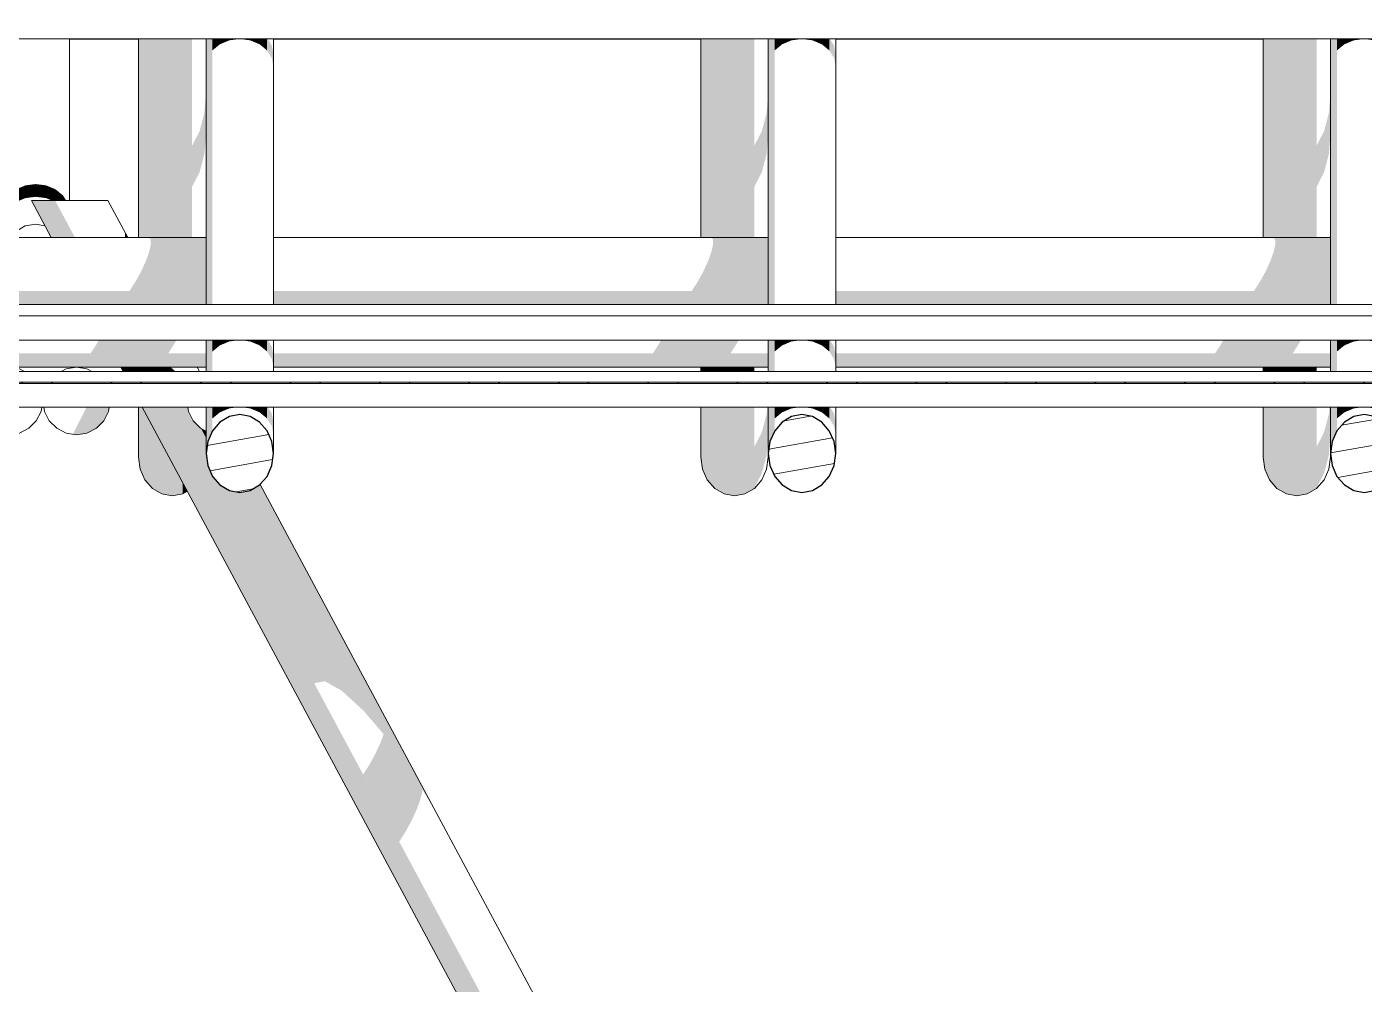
# Model space of a CAD drawing. Header units: millimetres. Extents: x -71878 to 121433, y -67383 to 83273.
# Drawn here: x 37411 to 39790, y -36480 to -34778 of the extents above; entities that cross this region are included whole.
import ezdxf

# ---------------------------------------------------------------- set-up
doc = ezdxf.new("R2010")
doc.units = ezdxf.units.MM
doc.header["$MEASUREMENT"] = 0
for name, color, linetype in [('COLUMNAS', 7, 'Continuous'), ('ENTIRADO', 7, 'Continuous'), ('Vigas', 7, 'Continuous')]:
    doc.layers.add(name, color=color, linetype=linetype)
for name, color, linetype, lineweight in [('COLUMNAS_Pluma_Nº__1', 7, 'Continuous', 0), ('ENTIRADO_Pluma_Nº__21', 7, 'Continuous', 5), ('Vigas_Pluma_Nº__21', 7, 'Continuous', 5), ('Vigas_Pluma_Nº__81', 7, 'Continuous', 30)]:
    doc.layers.add(name, color=color, linetype=linetype, lineweight=lineweight)
for name, color, linetype, lineweight, true_color in [('COLUMNAS_Pluma_Nº__3', 7, 'Continuous', 0, 0x646464), ('ENTIRADO_Pluma_Nº__3', 7, 'Continuous', 0, 0x646464), ('Vigas_Pluma_Nº__3', 7, 'Continuous', 0, 0x646464)]:
    doc.layers.add(name, color=color, linetype=linetype, lineweight=lineweight, true_color=true_color)
pattern_1 = [(10, (0, 0), (-7.81417, 44.31635), [])]

# ---------------------------------------------------------------- blocks, each defined once
blk = doc.blocks.new('Elem Sección_3_2')
at = {"layer": 'COLUMNAS_Pluma_Nº__3', "linetype": 'Continuous', "lineweight": 0, "true_color": 0x191919}
for points in [[(-35423.8, 5750), (-35425.5, 5750), (-35390.1, 5684), (-35388.4, 5684)], [(-35415.5, 5750), (-35423.8, 5750), (-35388.4, 5684), (-35380.1, 5684)], [(-35401.6, 5750), (-35415.5, 5750), (-35380.1, 5684), (-35366.2, 5684)], [(-35401.6, 5750), (-35366.2, 5684), (-35348, 5684), (-35383.4, 5750)], [(-35259.2, 5693.1), (-35259.1, 5684), (-35254.3, 5684)], [(-35266.3, 5453.4), (-35262.4, 5446.1), (-35260.6, 5446.1), (-35264.5, 5453.4)], [(-35256.3, 5453.4), (-35264.5, 5453.4), (-35260.6, 5446.1), (-35252.4, 5446.1)], [(-35242.4, 5453.4), (-35256.3, 5453.4), (-35252.4, 5446.1), (-35238.5, 5446.1)], [(-35224.2, 5453.4), (-35242.4, 5453.4), (-35238.5, 5446.1), (-35220.2, 5446.1)], [(-35203.4, 5453.4), (-35224.2, 5453.4), (-35220.2, 5446.1), (-35199.5, 5446.1)], [(-35182.2, 5453.4), (-35203.4, 5453.4), (-35199.5, 5446.1), (-35178.3, 5446.1)], [(-35177.5, 5453.4), (-35182.2, 5453.4), (-35178.3, 5446.1), (-35169.5, 5446.1)], [(-35131.2, 5453.4), (-35126.7, 5446.1), (-35126.5, 5446.1), (-35130.5, 5453.4)], [(-35228.4, 5382.8), (-33691.4, 2520), (-33689.6, 2520), (-35226.6, 5382.8)], [(-35218.4, 5382.8), (-35226.6, 5382.8), (-33689.6, 2520), (-33681.4, 2520)], [(-35218.4, 5382.8), (-33681.4, 2520), (-33667.4, 2520), (-35204.5, 5382.8)], [(-35204.5, 5382.8), (-33667.4, 2520), (-33649.2, 2520), (-35186.3, 5382.8)], [(-35186.3, 5382.8), (-34922.6, 4891.7), (-34903.8, 4895.3), (-35092.6, 5247), (-35103.5, 5259.5), (-35112, 5278.8), (-35112.8, 5284.6), (-35165.5, 5382.8)], [(-35147.6, 5382.8), (-35165.5, 5382.8), (-35112.8, 5284.6), (-35115, 5300.1), (-35115, 5328.1), (-35123.7, 5344.5), (-35124.5, 5344.9), (-35137.8, 5358.1), (-35146.3, 5374.9)], [(-35123.7, 5344.5), (-35115, 5328.1), (-35115, 5340)], [(-35092.6, 5247), (-34903.8, 4895.3), (-34873.5, 4878.4), (-35063.7, 5232.6), (-35073.5, 5234.4), (-35090.2, 5244.2)], [(-35044.2, 5233), (-34834.7, 4842.7), (-34799.1, 4801), (-34804.5, 4786.4), (-34740.3, 4667), (-34733.8, 4684.9), (-35030.7, 5237.8), (-35036.4, 5234.4)], [(-35022.2, 5242.7), (-35030.7, 5237.8), (-34733.8, 4684.9), (-34730.4, 4699.1)], [(-35019.7, 5244.2), (-35022.2, 5242.7), (-34730.4, 4699.1), (-34730.4, 4703), (-34706.9, 4664.5), (-35018.7, 5245.3)], [(-35055, 5231), (-35063.7, 5232.6), (-34873.5, 4878.4), (-34834.7, 4842.7), (-35044.2, 5233)], [(-34804.5, 4786.4), (-34813.5, 4766.7), (-34749.4, 4647.3), (-34740.3, 4667)], [(-34813.5, 4766.7), (-34824.2, 4747), (-34760.1, 4627.6), (-34749.4, 4647.3)], [(-34824.2, 4747), (-34835.4, 4729.4), (-34771.3, 4610), (-34760.1, 4627.6)]]:
    blk.add_hatch(color=250, dxfattribs=at).paths.add_polyline_path(points)
at = {"layer": 'COLUMNAS_Pluma_Nº__1', "linetype": 'Continuous'}
for p, q in [((-35423.8, 5750), (-35425.5, 5750)), ((-35425.5, 5750), (-35390.1, 5684)), ((-35415.5, 5750), (-35423.8, 5750)), ((-35401.6, 5750), (-35415.5, 5750)), ((-35383.4, 5750), (-35401.6, 5750)), ((-35362.7, 5750), (-35383.4, 5750)), ((-35341.4, 5750), (-35362.7, 5750)), ((-35321.8, 5750), (-35341.4, 5750)), ((-35305.7, 5750), (-35321.8, 5750)), ((-35294.6, 5750), (-35305.7, 5750)), ((-35289.7, 5750), (-35294.6, 5750)), ((-35289.7, 5750), (-35254.3, 5684)), ((-35266.3, 5453.4), (-35262.4, 5446.1)), ((-35130.5, 5453.4), (-35126.5, 5446.1)), ((-35228.4, 5382.8), (-33691.4, 2520)), ((-35018.7, 5245.3), (-33636.4, 2670.6))]:
    blk.add_line(p, q, dxfattribs=at)
blk = doc.blocks.new('Elem Sección_28_2')
at = {"layer": 'Vigas_Pluma_Nº__21', "linetype": 'Continuous'}
for p, q in [((-35492.5, 5446.1), (-35483.9, 5450.5)), ((-35483.9, 5450.5), (-35465.3, 5453.4)), ((-35465.3, 5453.4), (-35446.8, 5450.5)), ((-35446.8, 5450.5), (-35438.1, 5446.1)), ((-35522.4, 5374.9), (-35523.6, 5382.8)), ((-35407, 5382.8), (-35408.2, 5374.9)), ((-35513.9, 5358.1), (-35522.4, 5374.9)), ((-35500.6, 5344.9), (-35513.9, 5358.1)), ((-35416.8, 5358.1), (-35430, 5344.9)), ((-35408.2, 5374.9), (-35416.8, 5358.1)), ((-35483.9, 5336.3), (-35500.6, 5344.9)), ((-35465.3, 5333.4), (-35483.9, 5336.3)), ((-35446.8, 5336.3), (-35465.3, 5333.4)), ((-35430, 5344.9), (-35446.8, 5336.3))]:
    blk.add_line(p, q, dxfattribs=at)
blk = doc.blocks.new('Elem Sección_33_2')
at = {"layer": 'Vigas_Pluma_Nº__3', "linetype": 'Continuous', "lineweight": 0, "true_color": 0x191919}
for points in [[(-35305.6, 5501.8), (-35309.4, 5494.9), (-35171.5, 5494.9), (-35167.6, 5501.8)], [(-34305.6, 5501.8), (-34309.4, 5494.9), (-34171.5, 5494.9), (-34167.6, 5501.8)], [(-33305.6, 5501.8), (-33309.4, 5494.9), (-33171.5, 5494.9), (-33167.6, 5501.8)], [(-35995, 5478.1), (-35995, 5464.9), (-35115, 5464.9), (-35115, 5478.1)], [(-35320.3, 5478.1), (-35182.3, 5478.1), (-35171.5, 5494.9), (-35309.4, 5494.9)], [(-34995, 5478.1), (-34995, 5464.9), (-34115, 5464.9), (-34115, 5478.1)], [(-34320.3, 5478.1), (-34182.3, 5478.1), (-34171.5, 5494.9), (-34309.4, 5494.9)], [(-33995, 5464.9), (-33115, 5464.9), (-33115, 5478.1), (-33995, 5478.1)], [(-33309.4, 5494.9), (-33320.3, 5478.1), (-33182.3, 5478.1), (-33171.5, 5494.9)], [(-35995, 5456.3), (-35115, 5456.3), (-35115, 5464.9), (-35995, 5464.9)], [(-35995, 5456.3), (-35995, 5453.4), (-35115, 5453.4), (-35115, 5456.3)], [(-34995, 5464.9), (-34995, 5456.3), (-34115, 5456.3), (-34115, 5464.9)], [(-34115, 5456.3), (-34995, 5456.3), (-34995, 5453.4), (-34115, 5453.4)], [(-33115, 5464.9), (-33995, 5464.9), (-33995, 5456.3), (-33115, 5456.3)], [(-33995, 5453.4), (-33115, 5453.4), (-33115, 5456.3), (-33995, 5456.3)]]:
    blk.add_hatch(color=250, dxfattribs=at).paths.add_polyline_path(points)
at = {"layer": 'Vigas_Pluma_Nº__21', "linetype": 'Continuous'}
for p, q in [((-35115, 5453.4), (-35995, 5453.4)), ((-34115, 5453.4), (-34995, 5453.4)), ((-33115, 5453.4), (-33995, 5453.4))]:
    blk.add_line(p, q, dxfattribs=at)
blk = doc.blocks.new('Elem Sección_44_2')
at = {"layer": 'Vigas_Pluma_Nº__3', "linetype": 'Continuous', "lineweight": 0, "true_color": 0x191919}
for points in [[(-35217.4, 5684), (-35213.5, 5681.1), (-35115, 5681.1), (-35115, 5684)], [(-35213, 5672.6), (-35215.9, 5659.3), (-35115, 5659.3), (-35115, 5672.6)], [(-35213.5, 5681.1), (-35213, 5672.6), (-35115, 5672.6), (-35115, 5681.1)], [(-34217.4, 5684), (-34213.5, 5681.1), (-34115, 5681.1), (-34115, 5684)], [(-34213, 5672.6), (-34215.9, 5659.3), (-34115, 5659.3), (-34115, 5672.6)], [(-34213.5, 5681.1), (-34213, 5672.6), (-34115, 5672.6), (-34115, 5681.1)], [(-33217.4, 5684), (-33213.5, 5681.1), (-33115, 5681.1), (-33115, 5684)], [(-33213, 5672.6), (-33215.9, 5659.3), (-33115, 5659.3), (-33115, 5672.6)], [(-33213, 5672.6), (-33115, 5672.6), (-33115, 5681.1), (-33213.5, 5681.1)], [(-35221.8, 5642.6), (-35230.3, 5624), (-35115, 5624), (-35115, 5642.6)], [(-35215.9, 5659.3), (-35221.8, 5642.6), (-35115, 5642.6), (-35115, 5659.3)], [(-34221.8, 5642.6), (-34230.3, 5624), (-34115, 5624), (-34115, 5642.6)], [(-34215.9, 5659.3), (-34221.8, 5642.6), (-34115, 5642.6), (-34115, 5659.3)], [(-33221.8, 5642.6), (-33230.3, 5624), (-33115, 5624), (-33115, 5642.6)], [(-33215.9, 5659.3), (-33221.8, 5642.6), (-33115, 5642.6), (-33115, 5659.3)], [(-35240.5, 5605.5), (-35115, 5605.5), (-35115, 5624), (-35230.3, 5624)], [(-34230.3, 5624), (-34240.5, 5605.5), (-34115, 5605.5), (-34115, 5624)], [(-33230.3, 5624), (-33240.5, 5605.5), (-33115, 5605.5), (-33115, 5624)], [(-35251.4, 5588.8), (-35115, 5588.8), (-35115, 5605.5), (-35240.5, 5605.5)], [(-34240.5, 5605.5), (-34251.4, 5588.8), (-34115, 5588.8), (-34115, 5605.5)], [(-33240.5, 5605.5), (-33251.4, 5588.8), (-33115, 5588.8), (-33115, 5605.5)], [(-35115, 5588.8), (-35995, 5588.8), (-35995, 5575.5), (-35115, 5575.5)], [(-35995, 5567), (-35115, 5567), (-35115, 5575.5), (-35995, 5575.5)], [(-35995, 5565), (-35115, 5565), (-35115, 5567), (-35995, 5567)], [(-34995, 5575.5), (-34115, 5575.5), (-34115, 5588.8), (-34995, 5588.8)], [(-34995, 5575.5), (-34995, 5567), (-34115, 5567), (-34115, 5575.5)], [(-34115, 5567), (-34995, 5567), (-34995, 5565), (-34115, 5565)], [(-33995, 5575.5), (-33115, 5575.5), (-33115, 5588.8), (-33995, 5588.8)], [(-33995, 5567), (-33115, 5567), (-33115, 5575.5), (-33995, 5575.5)], [(-33995, 5565), (-33115, 5565), (-33115, 5567), (-33995, 5567)]]:
    blk.add_hatch(color=250, dxfattribs=at).paths.add_polyline_path(points)
at = {"layer": 'Vigas_Pluma_Nº__21', "linetype": 'Continuous'}
for p, q in [((-35995, 5684), (-35115, 5684)), ((-34995, 5684), (-34115, 5684)), ((-33995, 5684), (-33115, 5684))]:
    blk.add_line(p, q, dxfattribs=at)
blk = doc.blocks.new('Elem Sección_46_2')
at = {"layer": 'Vigas_Pluma_Nº__21', "linetype": 'Continuous'}
for p, q in [((-35115, 5446.8), (-35116.4, 5446.1)), ((-35147.6, 5382.8), (-35146.3, 5374.9)), ((-35146.3, 5374.9), (-35137.8, 5358.1)), ((-35137.8, 5358.1), (-35124.5, 5344.9)), ((-35124.5, 5344.9), (-35115, 5340))]:
    blk.add_line(p, q, dxfattribs=at)
blk = doc.blocks.new('Elem Sección_47_2')
at = {"layer": 'Vigas_Pluma_Nº__3', "linetype": 'Continuous', "lineweight": 0, "true_color": 0x191919}
blk.add_hatch(color=250, dxfattribs=at).paths.add_polyline_path([(-35327.3, 5382.8), (-35351.7, 5334.4), (-35345.3, 5333.4), (-35326.8, 5336.3), (-35310, 5344.9), (-35296.8, 5358.1), (-35288.2, 5374.9), (-35287, 5382.8)])
at = {"layer": 'Vigas_Pluma_Nº__21', "linetype": 'Continuous'}
for p, q in [((-35372.5, 5446.1), (-35363.9, 5450.5)), ((-35363.9, 5450.5), (-35345.3, 5453.4)), ((-35345.3, 5453.4), (-35326.8, 5450.5)), ((-35326.8, 5450.5), (-35318.1, 5446.1)), ((-35402.4, 5374.9), (-35403.6, 5382.8)), ((-35287, 5382.8), (-35288.2, 5374.9)), ((-35393.9, 5358.1), (-35402.4, 5374.9)), ((-35380.6, 5344.9), (-35393.9, 5358.1)), ((-35296.8, 5358.1), (-35310, 5344.9)), ((-35288.2, 5374.9), (-35296.8, 5358.1)), ((-35363.9, 5336.3), (-35380.6, 5344.9)), ((-35345.3, 5333.4), (-35363.9, 5336.3)), ((-35326.8, 5336.3), (-35345.3, 5333.4)), ((-35310, 5344.9), (-35326.8, 5336.3))]:
    blk.add_line(p, q, dxfattribs=at)
blk = doc.blocks.new('Elem Sección_64_2')
at = {"layer": 'COLUMNAS_Pluma_Nº__3', "linetype": 'Continuous', "lineweight": 0, "true_color": 0x191919}
for points in [[(-32392, 5719), (-32406.3, 5684), (-32404.8, 5684), (-32391.2, 5717.2)], [(-32391.2, 5717.2), (-32404.8, 5684), (-32397.1, 5684), (-32386, 5711.2), (-32389.5, 5712.9)], [(-32386, 5711.2), (-32397.1, 5684), (-32384.1, 5684), (-32375.3, 5705.4), (-32381.9, 5706.2)], [(-32375.3, 5705.4), (-32384.1, 5684), (-32369.4, 5684), (-32364.5, 5689.8), (-32359.7, 5701.4), (-32368.8, 5700.4)], [(-32359.7, 5701.4), (-32364.5, 5689.8), (-32354.4, 5694.3), (-32343.9, 5691.9), (-32343.8, 5692.1), (-32348.5, 5696.9), (-32351.4, 5695.6)], [(-32343.8, 5692.1), (-32343.9, 5691.9), (-32343.5, 5686.7)], [(-32500.5, 5453.4), (-32503.5, 5446.1), (-32502, 5446.1), (-32499, 5453.4)], [(-32499, 5453.4), (-32502, 5446.1), (-32494.4, 5446.1), (-32491.4, 5453.4)], [(-32494.4, 5446.1), (-32481.3, 5446.1), (-32478.3, 5453.4), (-32491.4, 5453.4)], [(-32481.3, 5446.1), (-32472.1, 5446.1), (-32463.5, 5450.5), (-32462.2, 5450.7), (-32461.1, 5453.4), (-32478.1, 5453.4), (-32478.5, 5452.9)], [(-32461.1, 5453.4), (-32462.2, 5450.7), (-32445, 5453.4)], [(-32441.4, 5453.4), (-32445, 5453.4), (-32441.6, 5452.9)], [(-32441.4, 5453.4), (-32441.6, 5452.9), (-32426.4, 5450.5), (-32423.1, 5448.7), (-32421.2, 5453.4)], [(-32421.2, 5453.4), (-32423.1, 5448.7), (-32417.8, 5446.1), (-32405.4, 5446.1), (-32402.4, 5453.4)], [(-32405.4, 5446.1), (-32389.9, 5446.1), (-32386.9, 5453.4), (-32402.4, 5453.4)], [(-32389.9, 5446.1), (-32379.2, 5446.1), (-32376.5, 5452.7), (-32376.4, 5453.4), (-32386.9, 5453.4)], [(-32379.2, 5446.1), (-32378.2, 5446.1), (-32376.5, 5452.7)], [(-33637.1, 2671.9), (-33636.4, 2670.6), (-33636.6, 2669.4), (-32527.9, 5382.8), (-32529.3, 5382.8)], [(-33636.6, 2669.4), (-33634.7, 2658.4), (-33634.8, 2655.2), (-32520.2, 5382.8), (-32527.9, 5382.8)], [(-32520.2, 5382.8), (-33634.8, 2655.2), (-33631.9, 2632.6), (-33631.9, 2630.2), (-32507.1, 5382.8)], [(-33127.9, 3863.6), (-33087.1, 3921.3), (-32497.1, 5365.2), (-32502, 5374.9), (-32503.3, 5382.8), (-32507.1, 5382.8)], [(-33087.1, 3921.3), (-33040.5, 3987.3), (-32484.1, 5348.8), (-32493.5, 5358.1), (-32497.1, 5365.2)], [(-33040.5, 3987.3), (-32992.6, 4055), (-32502.1, 5255.3), (-32505, 5273.4), (-32502, 5291.9), (-32493.5, 5308.7), (-32480.2, 5321.9), (-32473.5, 5325.4), (-32468.1, 5338.6), (-32480.2, 5344.9), (-32484.1, 5348.8)], [(-32468.1, 5338.6), (-32473.5, 5325.4), (-32463.5, 5330.5), (-32451.9, 5332.3), (-32451, 5334.4), (-32463.5, 5336.3)], [(-32451, 5334.4), (-32451.9, 5332.3), (-32445, 5333.4)], [(-32445, 5333.4), (-32436.5, 5332), (-32435.3, 5334.9)], [(-32436.5, 5332), (-32426.4, 5330.5), (-32423.4, 5337.9), (-32426.4, 5336.3), (-32435.3, 5334.9)], [(-32423.4, 5337.9), (-32426.4, 5330.5), (-32422.4, 5328.4), (-32417.3, 5341)], [(-32502.1, 5255.3), (-32992.6, 4055), (-32948.1, 4118), (-32491.3, 5235.9), (-32493.5, 5238.1), (-32502, 5254.9)], [(-32491.3, 5235.9), (-32948.1, 4118), (-32911.4, 4169.9), (-32480.3, 5224.9)], [(-32480.3, 5224.8), (-32911.4, 4169.9), (-32886, 4205.7), (-32471.4, 5220.3)], [(-32886, 4205.7), (-32874.5, 4222), (-32467.4, 5218.3), (-32471.4, 5220.3)], [(-32480.3, 5224.8), (-32480.2, 5224.9), (-32480.3, 5224.9)], [(-33621.8, 2564.7), (-33611.3, 2540.9), (-33579.8, 2618.1), (-33601.9, 2613.3)], [(-33611.3, 2540.9), (-33610, 2540), (-33592.9, 2540), (-33567.6, 2601.7), (-33579.8, 2618.1)], [(-33601.9, 2613.3), (-33626.3, 2592.6), (-33626.1, 2591.6), (-33621.8, 2564.7)], [(-33567.6, 2601.7), (-33592.9, 2540), (-33577.4, 2540), (-33566.8, 2565.9)], [(-33577.4, 2540), (-33572, 2540), (-33566.8, 2565.9)]]:
    blk.add_hatch(color=250, dxfattribs=at).paths.add_polyline_path(points)
at = {"layer": 'COLUMNAS_Pluma_Nº__1', "linetype": 'Continuous'}
for p, q in [((-32300, 5750), (-32309.8, 5750)), ((-32281.2, 5750), (-32300, 5750)), ((-32265.7, 5750), (-32281.2, 5750)), ((-32255, 5750), (-32265.7, 5750)), ((-32250.1, 5750), (-32265.3, 5712.9)), ((-32250.1, 5750), (-32255, 5750)), ((-32392, 5719), (-32406.3, 5684)), ((-32500.5, 5453.4), (-32503.5, 5446.1)), ((-32529.3, 5382.8), (-33637.1, 2671.9)), ((-32417.3, 5341), (-32422.4, 5328.4)), ((-32467.4, 5218.3), (-33561.8, 2540)), ((-33592.9, 2540), (-33610.1, 2540)), ((-33577.4, 2540), (-33592.9, 2540)), ((-33566.7, 2540), (-33577.4, 2540)), ((-33561.8, 2540), (-33566.7, 2540))]:
    blk.add_line(p, q, dxfattribs=at)
blk = doc.blocks.new('Elem Sección_123_2')
at = {"layer": 'Vigas_Pluma_Nº__3', "linetype": 'Continuous', "lineweight": 0, "true_color": 0x191919}
for points in [[(-35466.4, 8910.6), (-35453.7, 8921), (-35466.4, 8911.8)], [(-35382, 8921), (-35369.3, 8910.6), (-35369.3, 8911.8)], [(-35477.5, 8896.3), (-35477.9, 8896.3), (-35477.9, 8777.5), (-35474.9, 8777.5), (-35474.9, 8901.7), (-35475.6, 8899.2)], [(-35474.9, 8901.7), (-35474.9, 8777.5), (-35466.4, 8777.5), (-35466.4, 8911.8), (-35469.2, 8907.8)], [(-35369.3, 8910.6), (-35360.8, 8896.9), (-35360.8, 8901.7), (-35366.5, 8907.8), (-35369.3, 8911.8)], [(-35360.8, 8896.9), (-35357.9, 8881.7), (-35357.9, 8896.3), (-35358.2, 8896.3), (-35360.1, 8899.2), (-35360.8, 8901.7)], [(-35477.9, 8242.1), (-35474.9, 8242.1), (-35474.9, 8714.2), (-35477.9, 8714.2)], [(-35474.9, 8714.2), (-35474.9, 8242.1), (-35466.4, 8242.1), (-35466.4, 8714.2)], [(-35453.1, 8468.3), (-35436.4, 8475.3), (-35436.4, 8497.9), (-35453.1, 8490.9)], [(-35436.4, 8475.3), (-35417.9, 8477.7), (-35417.9, 8500.3), (-35436.4, 8497.9)], [(-35417.9, 8477.7), (-35399.3, 8475.3), (-35399.3, 8497.9), (-35417.9, 8500.3)], [(-35399.3, 8475.3), (-35382.6, 8468.3), (-35382.6, 8490.9), (-35399.3, 8497.9)], [(-35466.4, 8480), (-35466.4, 8457.4), (-35453.1, 8468.3), (-35453.1, 8490.9)], [(-35382.6, 8468.3), (-35369.3, 8457.4), (-35369.3, 8480), (-35382.6, 8490.9)], [(-35369.3, 8457.4), (-35360.8, 8443.7), (-35360.8, 8466.3), (-35369.3, 8480)], [(-35360.8, 8443.7), (-35357.9, 8428.5), (-35357.9, 8451.1), (-35360.8, 8466.3)], [(-35474.9, 8178.8), (-35477.9, 8178.8), (-35477.9, 7706.7), (-35474.9, 7706.7)], [(-35466.4, 8178.8), (-35474.9, 8178.8), (-35474.9, 7706.7), (-35466.4, 7706.7)], [(-35466.4, 7913.2), (-35453.1, 7924.1), (-35453.1, 7946.7), (-35466.4, 7935.8)], [(-35453.1, 7924.1), (-35436.4, 7931), (-35436.4, 7953.6), (-35453.1, 7946.7)], [(-35436.4, 7931), (-35417.9, 7933.5), (-35417.9, 7956.1), (-35436.4, 7953.6)], [(-35417.9, 7933.5), (-35399.3, 7931), (-35399.3, 7953.6), (-35417.9, 7956.1)], [(-35399.3, 7931), (-35382.6, 7924.1), (-35382.6, 7946.7), (-35399.3, 7953.6)], [(-35382.6, 7924.1), (-35369.3, 7913.2), (-35369.3, 7935.8), (-35382.6, 7946.7)], [(-35369.3, 7913.2), (-35360.8, 7899.5), (-35360.8, 7922.1), (-35369.3, 7935.8)], [(-35360.8, 7899.5), (-35357.9, 7884.3), (-35357.9, 7906.9), (-35360.8, 7922.1)], [(-35474.9, 7643.4), (-35477.9, 7643.4), (-35477.9, 7171.3), (-35474.9, 7171.3)], [(-35474.9, 7643.4), (-35474.9, 7171.3), (-35466.4, 7171.3), (-35466.4, 7643.4)], [(-35466.4, 7369), (-35453.1, 7379.9), (-35453.1, 7402.5), (-35466.4, 7391.6)], [(-35453.1, 7379.9), (-35436.4, 7386.8), (-35436.4, 7409.4), (-35453.1, 7402.5)], [(-35436.4, 7386.8), (-35417.9, 7389.3), (-35417.9, 7411.9), (-35436.4, 7409.4)], [(-35417.9, 7389.3), (-35399.3, 7386.8), (-35399.3, 7409.4), (-35417.9, 7411.9)], [(-35399.3, 7386.8), (-35382.6, 7379.9), (-35382.6, 7402.5), (-35399.3, 7409.4)], [(-35382.6, 7379.9), (-35369.3, 7369), (-35369.3, 7391.6), (-35382.6, 7402.5)], [(-35369.3, 7369), (-35360.8, 7355.3), (-35360.8, 7377.9), (-35369.3, 7391.6)], [(-35360.8, 7355.3), (-35357.9, 7340.1), (-35357.9, 7362.7), (-35360.8, 7377.9)], [(-35477.9, 7108), (-35477.9, 6635.9), (-35474.9, 6635.9), (-35474.9, 7108)], [(-35474.9, 7108), (-35474.9, 6635.9), (-35466.4, 6635.9), (-35466.4, 7108)], [(-35466.4, 6824.8), (-35453.1, 6835.7), (-35453.1, 6858.3), (-35466.4, 6847.4)], [(-35453.1, 6835.7), (-35436.4, 6842.6), (-35436.4, 6865.2), (-35453.1, 6858.3)], [(-35436.4, 6842.6), (-35417.9, 6845), (-35417.9, 6867.6), (-35436.4, 6865.2)], [(-35417.9, 6845), (-35399.3, 6842.6), (-35399.3, 6865.2), (-35417.9, 6867.6)], [(-35399.3, 6842.6), (-35382.6, 6835.7), (-35382.6, 6858.3), (-35399.3, 6865.2)], [(-35382.6, 6835.7), (-35369.3, 6824.8), (-35369.3, 6847.4), (-35382.6, 6858.3)], [(-35369.3, 6824.8), (-35360.8, 6811.1), (-35360.8, 6833.7), (-35369.3, 6847.4)], [(-35360.8, 6811.1), (-35357.9, 6795.9), (-35357.9, 6818.5), (-35360.8, 6833.7)], [(-35477.9, 6572.6), (-35477.9, 6100.4), (-35474.9, 6100.4), (-35474.9, 6572.6)], [(-35466.4, 6572.6), (-35474.9, 6572.6), (-35474.9, 6100.4), (-35466.4, 6100.4)], [(-35466.4, 6280.6), (-35453.1, 6291.5), (-35453.1, 6314.1), (-35466.4, 6303.2)], [(-35453.1, 6291.5), (-35436.4, 6298.4), (-35436.4, 6321), (-35453.1, 6314.1)], [(-35436.4, 6298.4), (-35417.9, 6300.8), (-35417.9, 6323.4), (-35436.4, 6321)], [(-35417.9, 6300.8), (-35399.3, 6298.4), (-35399.3, 6321), (-35417.9, 6323.4)], [(-35399.3, 6298.4), (-35382.6, 6291.5), (-35382.6, 6314.1), (-35399.3, 6321)], [(-35382.6, 6291.5), (-35369.3, 6280.6), (-35369.3, 6303.2), (-35382.6, 6314.1)], [(-35369.3, 6280.6), (-35360.8, 6266.9), (-35360.8, 6289.5), (-35369.3, 6303.2)], [(-35360.8, 6266.9), (-35357.9, 6251.7), (-35357.9, 6274.3), (-35360.8, 6289.5)], [(-35477.9, 6037.2), (-35477.9, 5689.3), (-35474.9, 5689.3), (-35474.9, 6037.2)], [(-35474.9, 6037.2), (-35474.9, 5689.3), (-35466.4, 5689.3), (-35466.4, 6037.2)], [(-35466.4, 5759), (-35466.4, 5736.4), (-35453.1, 5747.2), (-35453.1, 5769.8)], [(-35453.1, 5747.2), (-35436.4, 5754.2), (-35436.4, 5776.8), (-35453.1, 5769.8)], [(-35436.4, 5754.2), (-35417.9, 5756.6), (-35417.9, 5779.2), (-35436.4, 5776.8)], [(-35417.9, 5756.6), (-35399.3, 5754.2), (-35399.3, 5776.8), (-35417.9, 5779.2)], [(-35399.3, 5776.8), (-35399.3, 5754.2), (-35389.2, 5750), (-35382.6, 5750), (-35382.6, 5769.8)], [(-35382.6, 5769.8), (-35382.6, 5750), (-35369.3, 5750), (-35369.3, 5759)], [(-35369.3, 5759), (-35369.3, 5750), (-35363.7, 5750)]]:
    blk.add_hatch(color=250, dxfattribs=at).paths.add_polyline_path(points)
at = {"layer": 'Vigas_Pluma_Nº__21', "linetype": 'Continuous'}
for p, q in [((-35466.4, 8911.8), (-35453.7, 8921)), ((-35453.1, 8921.6), (-35453.7, 8921)), ((-35453.1, 8921.6), (-35436.4, 8929.2)), ((-35436.4, 8929.2), (-35417.9, 8931.8)), ((-35399.3, 8929.2), (-35417.9, 8931.8)), ((-35382.6, 8921.6), (-35399.3, 8929.2)), ((-35382, 8921), (-35382.6, 8921.6)), ((-35369.3, 8911.8), (-35382, 8921)), ((-35475.6, 8899.2), (-35477.5, 8896.3)), ((-35474.9, 8901.7), (-35475.6, 8899.2)), ((-35474.9, 8901.7), (-35469.2, 8907.8)), ((-35466.4, 8911.8), (-35469.2, 8907.8)), ((-35366.5, 8907.8), (-35369.3, 8911.8)), ((-35360.8, 8901.7), (-35366.5, 8907.8)), ((-35360.1, 8899.2), (-35360.8, 8901.7)), ((-35358.2, 8896.3), (-35360.1, 8899.2)), ((-35477.9, 8777.5), (-35477.9, 8896.3)), ((-35357.9, 8777.5), (-35357.9, 8896.3)), ((-35477.9, 8242.1), (-35477.9, 8714.2)), ((-35357.9, 8242.1), (-35357.9, 8714.2)), ((-35477.9, 7706.7), (-35477.9, 8178.8)), ((-35357.9, 7706.7), (-35357.9, 8178.8)), ((-35477.9, 7171.3), (-35477.9, 7643.4)), ((-35357.9, 7171.3), (-35357.9, 7643.4)), ((-35477.9, 6635.9), (-35477.9, 7108)), ((-35357.9, 6635.9), (-35357.9, 7108)), ((-35477.9, 6100.4), (-35477.9, 6572.6)), ((-35357.9, 6100.4), (-35357.9, 6572.6)), ((-35477.9, 5689.3), (-35477.9, 6037.2)), ((-35357.9, 5750), (-35357.9, 6037.2)), ((-35458, 5689.3), (-35453.1, 5694.9)), ((-35453.1, 5694.9), (-35436.4, 5704.7)), ((-35436.4, 5704.7), (-35417.9, 5708.1)), ((-35417.9, 5708.1), (-35401.5, 5705.1))]:
    blk.add_line(p, q, dxfattribs=at)
blk = doc.blocks.new('Elem Sección_141_2')
at = {"layer": 'Vigas', "linetype": 'Continuous', "lineweight": 0, "true_color": 0xffffff}
h = blk.add_hatch(dxfattribs=at)
h.set_pattern_fill('WOOD_0002', style=0, pattern_type=2)
h.set_pattern_definition(pattern_1)
h.paths.add_polyline_path([(-32995, 5300.1), (-32997.9, 5321.5), (-33006.4, 5340.7), (-33019.7, 5356), (-33036.4, 5365.8), (-33055, 5369.2), (-33073.5, 5365.8), (-33090.2, 5356), (-33103.5, 5340.7), (-33112, 5321.5), (-33115, 5300.1), (-33112, 5278.8), (-33103.5, 5259.5), (-33090.2, 5244.2), (-33073.5, 5234.4), (-33055, 5231), (-33036.4, 5234.4), (-33019.7, 5244.2), (-33006.4, 5259.5), (-32997.9, 5278.8)])
at = {"layer": 'Vigas_Pluma_Nº__3', "linetype": 'Continuous', "lineweight": 0, "true_color": 0x191919}
for points in [[(-33115, 6037.2), (-33115, 5565), (-33112, 5565), (-33112, 6037.2)], [(-33112, 6037.2), (-33112, 5565), (-33103.5, 5565), (-33103.5, 6037.2)], [(-33103.5, 6016.9), (-33090.2, 6027.8), (-33090.2, 6037.2), (-33103.5, 6037.2)], [(-33090.2, 6027.8), (-33073.5, 6034.8), (-33073.5, 6037.2), (-33090.2, 6037.2)], [(-33073.5, 6034.8), (-33055, 6037.2), (-33073.5, 6037.2)], [(-33036.4, 6037.2), (-33055, 6037.2), (-33036.4, 6034.8)], [(-33112, 5501.8), (-33115, 5501.8), (-33115, 5446.1), (-33112, 5446.1)], [(-33103.5, 5501.8), (-33112, 5501.8), (-33112, 5446.1), (-33103.5, 5446.1)], [(-33103.5, 5481.5), (-33090.2, 5492.4), (-33090.2, 5501.8), (-33103.5, 5501.8)], [(-33090.2, 5501.8), (-33090.2, 5492.4), (-33073.5, 5499.4), (-33073.5, 5501.8)], [(-33073.5, 5501.8), (-33073.5, 5499.4), (-33055, 5501.8)], [(-33036.4, 5501.8), (-33055, 5501.8), (-33036.4, 5499.4)], [(-33115, 5382.8), (-33115, 5300.1), (-33112, 5321.5), (-33112, 5382.8)], [(-33112, 5321.5), (-33103.5, 5340.7), (-33103.5, 5382.8), (-33112, 5382.8)], [(-33103.5, 5382.8), (-33103.5, 5362.5), (-33090.2, 5373.4), (-33090.2, 5382.8)], [(-33090.2, 5382.8), (-33090.2, 5373.4), (-33073.5, 5380.4), (-33073.5, 5382.8)], [(-33073.5, 5382.8), (-33073.5, 5380.4), (-33055, 5382.8)], [(-33055, 5382.8), (-33036.4, 5380.4), (-33036.4, 5382.8)]]:
    blk.add_hatch(color=250, dxfattribs=at).paths.add_polyline_path(points)
at = {"layer": 'Vigas_Pluma_Nº__21', "linetype": 'Continuous'}
for p, q in [((-33115, 5565), (-33115, 6037.2)), ((-33115, 5446.1), (-33115, 5501.8)), ((-33115, 5300.1), (-33115, 5382.8))]:
    blk.add_line(p, q, dxfattribs=at)
at = {"layer": 'Vigas_Pluma_Nº__81', "linetype": 'Continuous', "flags": 128}
blk.add_lwpolyline([(-33112, 5278.8), (-33103.5, 5259.5), (-33090.2, 5244.2), (-33073.5, 5234.4), (-33055, 5231), (-33036.4, 5234.4), (-33019.7, 5244.2), (-33006.4, 5259.5), (-32997.9, 5278.8), (-32995, 5300.1), (-32997.9, 5321.5), (-33006.4, 5340.7), (-33019.7, 5356), (-33036.4, 5365.8), (-33055, 5369.2), (-33073.5, 5365.8), (-33090.2, 5356), (-33103.5, 5340.7), (-33112, 5321.5), (-33115, 5300.1)], close=True, dxfattribs=at)
blk = doc.blocks.new('Elem Sección_142_2')
at = {"layer": 'Vigas', "linetype": 'Continuous', "lineweight": 0, "true_color": 0xffffff}
h = blk.add_hatch(dxfattribs=at)
h.set_pattern_fill('WOOD_0002', style=0, pattern_type=2)
h.set_pattern_definition(pattern_1)
h.paths.add_polyline_path([(-33995, 5300.1), (-33997.9, 5321.5), (-34006.4, 5340.7), (-34019.7, 5356), (-34036.4, 5365.8), (-34055, 5369.2), (-34073.5, 5365.8), (-34090.2, 5356), (-34103.5, 5340.7), (-34112, 5321.5), (-34115, 5300.1), (-34112, 5278.8), (-34103.5, 5259.5), (-34090.2, 5244.2), (-34073.5, 5234.4), (-34055, 5231), (-34036.4, 5234.4), (-34019.7, 5244.2), (-34006.4, 5259.5), (-33997.9, 5278.8)])
at = {"layer": 'Vigas_Pluma_Nº__3', "linetype": 'Continuous', "lineweight": 0, "true_color": 0x191919}
for points in [[(-34115, 6037.2), (-34115, 5565), (-34112, 5565), (-34112, 6037.2)], [(-34112, 6037.2), (-34112, 5565), (-34103.5, 5565), (-34103.5, 6037.2)], [(-34103.5, 6016.9), (-34090.2, 6027.8), (-34090.2, 6037.2), (-34103.5, 6037.2)], [(-34090.2, 6027.8), (-34073.5, 6034.8), (-34073.5, 6037.2), (-34090.2, 6037.2)], [(-34073.5, 6034.8), (-34055, 6037.2), (-34073.5, 6037.2)], [(-34036.4, 6037.2), (-34055, 6037.2), (-34036.4, 6034.8)], [(-34036.4, 6034.8), (-34019.7, 6027.8), (-34019.7, 6037.2), (-34036.4, 6037.2)], [(-34019.7, 6027.8), (-34006.4, 6016.9), (-34006.4, 6037.2), (-34019.7, 6037.2)], [(-34006.4, 6037.2), (-34006.4, 6016.9), (-33997.9, 6003.2), (-33997.9, 6025.4), (-34005.2, 6037.2)], [(-33997.9, 6003.2), (-33995, 5988), (-33995, 6010.2), (-33997.9, 6025.4)], [(-34112, 5501.8), (-34115, 5501.8), (-34115, 5446.1), (-34112, 5446.1)], [(-34103.5, 5501.8), (-34112, 5501.8), (-34112, 5446.1), (-34103.5, 5446.1)], [(-34103.5, 5481.5), (-34090.2, 5492.4), (-34090.2, 5501.8), (-34103.5, 5501.8)], [(-34090.2, 5492.4), (-34073.5, 5499.4), (-34073.5, 5501.8), (-34090.2, 5501.8)], [(-34073.5, 5501.8), (-34073.5, 5499.4), (-34055, 5501.8)], [(-34055, 5501.8), (-34036.4, 5499.4), (-34036.4, 5501.8)], [(-34036.4, 5499.4), (-34019.7, 5492.4), (-34019.7, 5501.8), (-34036.4, 5501.8)], [(-34019.7, 5492.4), (-34006.4, 5481.5), (-34006.4, 5501.8), (-34019.7, 5501.8)], [(-34006.4, 5501.8), (-34006.4, 5481.5), (-33997.9, 5467.8), (-33997.9, 5490), (-34005.2, 5501.8)], [(-33997.9, 5467.8), (-33995, 5452.6), (-33995, 5474.8), (-33997.9, 5490)], [(-34112, 5382.8), (-34115, 5382.8), (-34115, 5300.1), (-34112, 5321.5)], [(-34112, 5382.8), (-34112, 5321.5), (-34103.5, 5340.7), (-34103.5, 5382.8)], [(-34103.5, 5382.8), (-34103.5, 5362.5), (-34090.2, 5373.4), (-34090.2, 5382.8)], [(-34090.2, 5382.8), (-34090.2, 5373.4), (-34073.5, 5380.4), (-34073.5, 5382.8)], [(-34073.5, 5382.8), (-34073.5, 5380.4), (-34055, 5382.8)], [(-34036.4, 5382.8), (-34055, 5382.8), (-34036.4, 5380.4)], [(-34036.4, 5380.4), (-34019.7, 5373.4), (-34019.7, 5382.8), (-34036.4, 5382.8)], [(-34019.7, 5382.8), (-34019.7, 5373.4), (-34006.4, 5362.5), (-34006.4, 5382.8)], [(-34006.4, 5382.8), (-34006.4, 5362.5), (-33997.9, 5348.8), (-33997.9, 5371), (-34005.2, 5382.8)], [(-33997.9, 5348.8), (-33995, 5333.6), (-33995, 5355.8), (-33997.9, 5371)]]:
    blk.add_hatch(color=250, dxfattribs=at).paths.add_polyline_path(points)
at = {"layer": 'Vigas_Pluma_Nº__21', "linetype": 'Continuous'}
for p, q in [((-34115, 6037.2), (-34115, 5565)), ((-33995, 6037.2), (-33995, 5565)), ((-34115, 5501.8), (-34115, 5446.1)), ((-33995, 5501.8), (-33995, 5446.1)), ((-34115, 5382.8), (-34115, 5300.1)), ((-33995, 5382.8), (-33995, 5300.1))]:
    blk.add_line(p, q, dxfattribs=at)
at = {"layer": 'Vigas_Pluma_Nº__81', "linetype": 'Continuous', "flags": 128}
blk.add_lwpolyline([(-34115, 5300.1), (-34112, 5278.8), (-34103.5, 5259.5), (-34090.2, 5244.2), (-34073.5, 5234.4), (-34055, 5231), (-34036.4, 5234.4), (-34019.7, 5244.2), (-34006.4, 5259.5), (-33997.9, 5278.8), (-33995, 5300.1), (-33997.9, 5321.5), (-34006.4, 5340.7), (-34019.7, 5356), (-34036.4, 5365.8), (-34055, 5369.2), (-34073.5, 5365.8), (-34090.2, 5356), (-34103.5, 5340.7), (-34112, 5321.5)], close=True, dxfattribs=at)
blk = doc.blocks.new('Elem Sección_143_2')
at = {"layer": 'Vigas', "linetype": 'Continuous', "lineweight": 0, "true_color": 0xffffff}
h = blk.add_hatch(dxfattribs=at)
h.set_pattern_fill('WOOD_0002', style=0, pattern_type=2)
h.set_pattern_definition(pattern_1)
h.paths.add_polyline_path([(-34995, 5300.1), (-34997.9, 5321.5), (-35006.4, 5340.7), (-35019.7, 5356), (-35036.4, 5365.8), (-35055, 5369.2), (-35073.5, 5365.8), (-35090.2, 5356), (-35103.5, 5340.7), (-35112, 5321.5), (-35115, 5300.1), (-35112, 5278.8), (-35103.5, 5259.5), (-35090.2, 5244.2), (-35073.5, 5234.4), (-35055, 5231), (-35036.4, 5234.4), (-35019.7, 5244.2), (-35006.4, 5259.5), (-34997.9, 5278.8)])
at = {"layer": 'Vigas_Pluma_Nº__3', "linetype": 'Continuous', "lineweight": 0, "true_color": 0x191919}
for points in [[(-35115, 6037.2), (-35115, 5565), (-35112, 5565), (-35112, 6037.2)], [(-35103.5, 6037.2), (-35112, 6037.2), (-35112, 5565), (-35103.5, 5565)], [(-35103.5, 6016.9), (-35090.2, 6027.8), (-35090.2, 6037.2), (-35103.5, 6037.2)], [(-35090.2, 6027.8), (-35073.5, 6034.8), (-35073.5, 6037.2), (-35090.2, 6037.2)], [(-35073.5, 6034.8), (-35055, 6037.2), (-35073.5, 6037.2)], [(-35055, 6037.2), (-35036.4, 6034.8), (-35036.4, 6037.2)], [(-35036.4, 6034.8), (-35019.7, 6027.8), (-35019.7, 6037.2), (-35036.4, 6037.2)], [(-35019.7, 6027.8), (-35006.4, 6016.9), (-35006.4, 6037.2), (-35019.7, 6037.2)], [(-35006.4, 6037.2), (-35006.4, 6016.9), (-34997.9, 6003.2), (-34997.9, 6025.4), (-35005.2, 6037.2)], [(-34997.9, 6003.2), (-34995, 5988), (-34995, 6010.2), (-34997.9, 6025.4)], [(-35112, 5501.8), (-35115, 5501.8), (-35115, 5446.1), (-35112, 5446.1)], [(-35103.5, 5501.8), (-35112, 5501.8), (-35112, 5446.1), (-35103.5, 5446.1)], [(-35103.5, 5481.5), (-35090.2, 5492.4), (-35090.2, 5501.8), (-35103.5, 5501.8)], [(-35090.2, 5492.4), (-35073.5, 5499.4), (-35073.5, 5501.8), (-35090.2, 5501.8)], [(-35073.5, 5499.4), (-35055, 5501.8), (-35073.5, 5501.8)], [(-35055, 5501.8), (-35036.4, 5499.4), (-35036.4, 5501.8)], [(-35036.4, 5499.4), (-35019.7, 5492.4), (-35019.7, 5501.8), (-35036.4, 5501.8)], [(-35019.7, 5492.4), (-35006.4, 5481.5), (-35006.4, 5501.8), (-35019.7, 5501.8)], [(-35006.4, 5501.8), (-35006.4, 5481.5), (-34997.9, 5467.8), (-34997.9, 5490), (-35005.2, 5501.8)], [(-34997.9, 5467.8), (-34995, 5452.6), (-34995, 5474.8), (-34997.9, 5490)], [(-35115, 5300.1), (-35112, 5321.5), (-35112, 5382.8), (-35115, 5382.8)], [(-35112, 5382.8), (-35112, 5321.5), (-35103.5, 5340.7), (-35103.5, 5382.8)], [(-35103.5, 5382.8), (-35103.5, 5362.5), (-35090.2, 5373.4), (-35090.2, 5382.8)], [(-35090.2, 5382.8), (-35090.2, 5373.4), (-35073.5, 5380.4), (-35073.5, 5382.8)], [(-35073.5, 5382.8), (-35073.5, 5380.4), (-35055, 5382.8)], [(-35055, 5382.8), (-35036.4, 5380.4), (-35036.4, 5382.8)], [(-35036.4, 5382.8), (-35036.4, 5380.4), (-35019.7, 5373.4), (-35019.7, 5382.8)], [(-35019.7, 5382.8), (-35019.7, 5373.4), (-35006.4, 5362.5), (-35006.4, 5382.8)], [(-35006.4, 5382.8), (-35006.4, 5362.5), (-34997.9, 5348.8), (-34997.9, 5371), (-35005.2, 5382.8)], [(-34997.9, 5371), (-34997.9, 5348.8), (-34995, 5333.6), (-34995, 5355.8)]]:
    blk.add_hatch(color=250, dxfattribs=at).paths.add_polyline_path(points)
at = {"layer": 'Vigas_Pluma_Nº__21', "linetype": 'Continuous'}
for p, q in [((-35115, 5565), (-35115, 6037.2)), ((-34995, 5565), (-34995, 6037.2)), ((-35115, 5446.1), (-35115, 5501.8)), ((-34995, 5446.1), (-34995, 5501.8)), ((-35115, 5300.1), (-35115, 5382.8)), ((-34995, 5300.1), (-34995, 5382.8))]:
    blk.add_line(p, q, dxfattribs=at)
at = {"layer": 'Vigas_Pluma_Nº__81', "linetype": 'Continuous', "flags": 128}
blk.add_lwpolyline([(-35115, 5300.1), (-35112, 5278.8), (-35103.5, 5259.5), (-35090.2, 5244.2), (-35073.5, 5234.4), (-35055, 5231), (-35036.4, 5234.4), (-35019.7, 5244.2), (-35006.4, 5259.5), (-34997.9, 5278.8), (-34995, 5300.1), (-34997.9, 5321.5), (-35006.4, 5340.7), (-35019.7, 5356), (-35036.4, 5365.8), (-35055, 5369.2), (-35073.5, 5365.8), (-35090.2, 5356), (-35103.5, 5340.7), (-35112, 5321.5)], close=True, dxfattribs=at)
blk = doc.blocks.new('Elem Sección_159_2')
at = {"layer": 'Vigas_Pluma_Nº__3', "linetype": 'Continuous', "lineweight": 0, "true_color": 0x191919}
for points in [[(-33232, 6037.2), (-33235, 6037.2), (-33235, 5684), (-33232, 5684)], [(-33232, 5684), (-33223.5, 5684), (-33223.5, 6037.2), (-33232, 6037.2)], [(-33210.2, 6037.2), (-33223.5, 6037.2), (-33223.5, 5684), (-33210.2, 5684)], [(-33210.2, 5684), (-33193.5, 5684), (-33193.5, 6037.2), (-33210.2, 6037.2)], [(-33175, 6037.2), (-33193.5, 6037.2), (-33193.5, 5684), (-33175, 5684)], [(-33175, 5684), (-33156.4, 5684), (-33156.4, 6037.2), (-33175, 6037.2)], [(-33139.7, 6037.2), (-33156.4, 6037.2), (-33156.4, 5684), (-33139.7, 5684)], [(-33115, 5941.3), (-33117.9, 5905.5), (-33117.9, 5832.5), (-33115, 5868.3)], [(-33117.9, 5905.5), (-33126.4, 5873.2), (-33126.4, 5800.3), (-33117.9, 5832.5)], [(-33126.4, 5873.2), (-33139.7, 5847.6), (-33139.7, 5774.6), (-33126.4, 5800.3)], [(-33235, 5446.1), (-33232, 5446.1), (-33232, 5453.4), (-33235, 5453.4)], [(-33232, 5453.4), (-33232, 5446.1), (-33223.5, 5446.1), (-33223.5, 5453.4)], [(-33223.5, 5453.4), (-33223.5, 5446.1), (-33210.2, 5446.1), (-33210.2, 5453.4)], [(-33210.2, 5453.4), (-33210.2, 5446.1), (-33193.5, 5446.1), (-33193.5, 5453.4)], [(-33193.5, 5453.4), (-33193.5, 5446.1), (-33175, 5446.1), (-33175, 5453.4)], [(-33175, 5453.4), (-33175, 5446.1), (-33156.4, 5446.1), (-33156.4, 5453.4)], [(-33156.4, 5453.4), (-33156.4, 5446.1), (-33139.7, 5446.1), (-33139.7, 5453.4)], [(-33235, 5382.8), (-33235, 5293.9), (-33232, 5272.5), (-33232, 5382.8)], [(-33232, 5272.5), (-33223.5, 5253.3), (-33223.5, 5382.8), (-33232, 5382.8)], [(-33223.5, 5382.8), (-33223.5, 5253.3), (-33210.2, 5238), (-33210.2, 5382.8)], [(-33210.2, 5382.8), (-33210.2, 5238), (-33193.5, 5228.2), (-33193.5, 5382.8)], [(-33193.5, 5382.8), (-33193.5, 5228.2), (-33175, 5224.8), (-33175, 5382.8)], [(-33175, 5382.8), (-33175, 5224.8), (-33156.4, 5228.2), (-33156.4, 5382.8)], [(-33156.4, 5382.8), (-33156.4, 5228.2), (-33139.7, 5238), (-33139.7, 5382.8)], [(-33115, 5382.8), (-33116.8, 5382.8), (-33117.9, 5370.1), (-33117.9, 5297.2), (-33115, 5333)], [(-33117.9, 5297.2), (-33117.9, 5370.1), (-33126.4, 5337.8), (-33126.4, 5264.9)], [(-33126.4, 5264.9), (-33126.4, 5337.8), (-33139.7, 5312.2), (-33139.7, 5239.2)]]:
    blk.add_hatch(color=250, dxfattribs=at).paths.add_polyline_path(points)
at = {"layer": 'Vigas_Pluma_Nº__21', "linetype": 'Continuous'}
for p, q in [((-33235, 5684), (-33235, 6037.2)), ((-33235, 5446.1), (-33235, 5453.4)), ((-33235, 5293.9), (-33235, 5382.8)), ((-33235, 5293.9), (-33232, 5272.5)), ((-33117.9, 5272.5), (-33115, 5293.9)), ((-33115, 5293.9), (-33115, 5300.1)), ((-33232, 5272.5), (-33223.5, 5253.3)), ((-33126.4, 5253.3), (-33117.9, 5272.5)), ((-33223.5, 5253.3), (-33210.2, 5238)), ((-33210.2, 5238), (-33193.5, 5228.2)), ((-33156.4, 5228.2), (-33139.7, 5238)), ((-33139.7, 5238), (-33126.4, 5253.3)), ((-33193.5, 5228.2), (-33175, 5224.8)), ((-33175, 5224.8), (-33156.4, 5228.2))]:
    blk.add_line(p, q, dxfattribs=at)
blk = doc.blocks.new('Elem Sección_160_2')
at = {"layer": 'Vigas_Pluma_Nº__3', "linetype": 'Continuous', "lineweight": 0, "true_color": 0x191919}
for points in [[(-34232, 6037.2), (-34235, 6037.2), (-34235, 5684), (-34232, 5684)], [(-34223.5, 6037.2), (-34232, 6037.2), (-34232, 5684), (-34223.5, 5684)], [(-34223.5, 6037.2), (-34223.5, 5684), (-34210.2, 5684), (-34210.2, 6037.2)], [(-34210.2, 6037.2), (-34210.2, 5684), (-34193.5, 5684), (-34193.5, 6037.2)], [(-34193.5, 6037.2), (-34193.5, 5684), (-34175, 5684), (-34175, 6037.2)], [(-34156.4, 6037.2), (-34175, 6037.2), (-34175, 5684), (-34156.4, 5684)], [(-34139.7, 6037.2), (-34156.4, 6037.2), (-34156.4, 5684), (-34139.7, 5684)], [(-34115, 5941.3), (-34117.9, 5905.5), (-34117.9, 5832.5), (-34115, 5868.3)], [(-34117.9, 5905.5), (-34126.4, 5873.2), (-34126.4, 5800.3), (-34117.9, 5832.5)], [(-34126.4, 5873.2), (-34139.7, 5847.6), (-34139.7, 5774.6), (-34126.4, 5800.3)], [(-34235, 5446.1), (-34232, 5446.1), (-34232, 5453.4), (-34235, 5453.4)], [(-34232, 5453.4), (-34232, 5446.1), (-34223.5, 5446.1), (-34223.5, 5453.4)], [(-34223.5, 5453.4), (-34223.5, 5446.1), (-34210.2, 5446.1), (-34210.2, 5453.4)], [(-34210.2, 5453.4), (-34210.2, 5446.1), (-34193.5, 5446.1), (-34193.5, 5453.4)], [(-34193.5, 5446.1), (-34175, 5446.1), (-34175, 5453.4), (-34193.5, 5453.4)], [(-34175, 5446.1), (-34156.4, 5446.1), (-34156.4, 5453.4), (-34175, 5453.4)], [(-34156.4, 5446.1), (-34139.7, 5446.1), (-34139.7, 5453.4), (-34156.4, 5453.4)], [(-34232, 5382.8), (-34235, 5382.8), (-34235, 5293.9), (-34232, 5272.5)], [(-34232, 5382.8), (-34232, 5272.5), (-34223.5, 5253.3), (-34223.5, 5382.8)], [(-34210.2, 5382.8), (-34223.5, 5382.8), (-34223.5, 5253.3), (-34210.2, 5238)], [(-34210.2, 5382.8), (-34210.2, 5238), (-34193.5, 5228.2), (-34193.5, 5382.8)], [(-34193.5, 5382.8), (-34193.5, 5228.2), (-34175, 5224.8), (-34175, 5382.8)], [(-34156.4, 5382.8), (-34175, 5382.8), (-34175, 5224.8), (-34156.4, 5228.2)], [(-34156.4, 5382.8), (-34156.4, 5228.2), (-34139.7, 5238), (-34139.7, 5382.8)], [(-34115, 5382.8), (-34116.8, 5382.8), (-34117.9, 5370.1), (-34117.9, 5297.2), (-34115, 5333)], [(-34117.9, 5297.2), (-34117.9, 5370.1), (-34126.4, 5337.8), (-34126.4, 5264.9)], [(-34126.4, 5337.8), (-34139.7, 5312.2), (-34139.7, 5239.2), (-34126.4, 5264.9)]]:
    blk.add_hatch(color=250, dxfattribs=at).paths.add_polyline_path(points)
at = {"layer": 'Vigas_Pluma_Nº__21', "linetype": 'Continuous'}
for p, q in [((-34235, 5684), (-34235, 6037.2)), ((-34235, 5446.1), (-34235, 5453.4)), ((-34235, 5293.9), (-34235, 5382.8)), ((-34235, 5293.9), (-34232, 5272.5)), ((-34117.9, 5272.5), (-34115, 5293.9)), ((-34115, 5293.9), (-34115, 5300.1)), ((-34232, 5272.5), (-34223.5, 5253.3)), ((-34126.4, 5253.3), (-34117.9, 5272.5)), ((-34223.5, 5253.3), (-34210.2, 5238)), ((-34210.2, 5238), (-34193.5, 5228.2)), ((-34156.4, 5228.2), (-34139.7, 5238)), ((-34139.7, 5238), (-34126.4, 5253.3)), ((-34193.5, 5228.2), (-34175, 5224.8)), ((-34175, 5224.8), (-34156.4, 5228.2))]:
    blk.add_line(p, q, dxfattribs=at)
blk = doc.blocks.new('Elem Sección_161_2')
at = {"layer": 'Vigas_Pluma_Nº__3', "linetype": 'Continuous', "lineweight": 0, "true_color": 0x191919}
for points in [[(-35235, 5684), (-35232, 5684), (-35232, 6037.2), (-35235, 6037.2)], [(-35223.5, 6037.2), (-35232, 6037.2), (-35232, 5684), (-35223.5, 5684)], [(-35210.2, 6037.2), (-35223.5, 6037.2), (-35223.5, 5684), (-35210.2, 5684)], [(-35193.5, 6037.2), (-35210.2, 6037.2), (-35210.2, 5684), (-35193.5, 5684)], [(-35193.5, 6037.2), (-35193.5, 5684), (-35175, 5684), (-35175, 6037.2)], [(-35175, 5684), (-35156.4, 5684), (-35156.4, 6037.2), (-35175, 6037.2)], [(-35156.4, 5684), (-35139.7, 5684), (-35139.7, 6037.2), (-35156.4, 6037.2)], [(-35115, 5941.3), (-35117.9, 5905.5), (-35117.9, 5832.5), (-35115, 5868.3)], [(-35117.9, 5905.5), (-35126.4, 5873.2), (-35126.4, 5800.3), (-35117.9, 5832.5)], [(-35126.4, 5873.2), (-35139.7, 5847.6), (-35139.7, 5774.6), (-35126.4, 5800.3)], [(-35235, 5382.8), (-35235, 5293.9), (-35232, 5272.5), (-35232, 5382.8)], [(-35228.4, 5382.8), (-35232, 5382.8), (-35232, 5272.5), (-35223.5, 5253.3), (-35223.5, 5373.7)], [(-35223.5, 5253.3), (-35210.2, 5238), (-35210.2, 5348.9), (-35223.5, 5373.7)], [(-35193.5, 5317.8), (-35210.2, 5348.9), (-35210.2, 5238), (-35193.5, 5228.2)], [(-35193.5, 5228.2), (-35175, 5224.8), (-35175, 5283.3), (-35193.5, 5317.8)], [(-35175, 5283.3), (-35175, 5224.8), (-35156.4, 5228.2), (-35156.4, 5248.7)], [(-35148, 5233.1), (-35156.4, 5248.7), (-35156.4, 5228.2)]]:
    blk.add_hatch(color=250, dxfattribs=at).paths.add_polyline_path(points)
at = {"layer": 'Vigas_Pluma_Nº__21', "linetype": 'Continuous'}
for p, q in [((-35235, 6037.2), (-35235, 5684)), ((-35235, 5382.8), (-35235, 5293.9)), ((-35232, 5272.5), (-35235, 5293.9)), ((-35223.5, 5253.3), (-35232, 5272.5)), ((-35210.2, 5238), (-35223.5, 5253.3)), ((-35193.5, 5228.2), (-35210.2, 5238)), ((-35175, 5224.8), (-35193.5, 5228.2)), ((-35156.4, 5228.2), (-35175, 5224.8)), ((-35148, 5233.1), (-35156.4, 5228.2))]:
    blk.add_line(p, q, dxfattribs=at)
blk = doc.blocks.new('Elem Sección_183_2')
at = {"layer": 'ENTIRADO', "linetype": 'Continuous', "lineweight": 0, "true_color": 0xffffff}
h = blk.add_hatch(dxfattribs=at)
h.set_pattern_fill('STEEL_0002', style=0, pattern_type=2)
h.set_pattern_definition([(45, (0, 0), (-79.5495, 79.5495), []), (45, (-26.52, 26.52), (-79.5495, 79.5495), [])])
h.paths.add_polyline_path([(-24694.4, 5426.8), (-39955.5, 5426.8), (-39955.5, 5424.5), (-24694.4, 5424.5)])
at = {"layer": 'ENTIRADO_Pluma_Nº__21', "linetype": 'Continuous'}
for p, q in [((-24694.4, 5446.1), (-39955.5, 5446.1)), ((-24694.4, 5426.8), (-39955.5, 5426.8)), ((-24694.4, 5424.5), (-39955.5, 5424.5)), ((-24694.4, 5382.8), (-39955.5, 5382.8))]:
    blk.add_line(p, q, dxfattribs=at)
blk = doc.blocks.new('Elem Sección_196_2')
at = {"layer": 'ENTIRADO_Pluma_Nº__21', "linetype": 'Continuous'}
blk.add_line((-24435.4, 6037.2), (-40214.5, 6037.2), dxfattribs=at)
blk = doc.blocks.new('Elem Sección_197_2')
at = {"layer": 'ENTIRADO_Pluma_Nº__21', "linetype": 'Continuous'}
for p, q in [((-24647.3, 5565), (-40002.6, 5565)), ((-24647.3, 5545.2), (-40002.6, 5545.2)), ((-24647.3, 5501.8), (-40002.6, 5501.8))]:
    blk.add_line(p, q, dxfattribs=at)
blk = doc.blocks.new('Elem Sección_203_2')
at = {"layer": 'ENTIRADO_Pluma_Nº__3', "linetype": 'Continuous', "lineweight": 0, "true_color": 0x191919}
for points in [[(-35357.9, 6037.1), (-35235, 6037.1), (-35235, 6037.2), (-35357.9, 6037.2)], [(-34995, 6037.2), (-34995, 6037.1), (-34235, 6037.1), (-34235, 6037.2)], [(-33235, 6037.2), (-33995, 6037.2), (-33995, 6037.1), (-33235, 6037.1)]]:
    blk.add_hatch(color=250, dxfattribs=at).paths.add_polyline_path(points)
at = {"layer": 'ENTIRADO_Pluma_Nº__21', "linetype": 'Continuous'}
for p, q in [((-35235, 6037.1), (-35357.9, 6037.1)), ((-34235, 6037.1), (-34995, 6037.1)), ((-33235, 6037.1), (-33995, 6037.1))]:
    blk.add_line(p, q, dxfattribs=at)

msp = doc.modelspace()

# ---------------------------------------------------------------- block references
at = {"layer": 'COLUMNAS', "lineweight": 0}
for name in ['Elem Sección_3_2', 'Elem Sección_64_2']:
    msp.add_blockref(name, (72845.285, -40836.883), dxfattribs=at)
at = {"layer": 'ENTIRADO', "lineweight": 0}
for name in ['Elem Sección_196_2', 'Elem Sección_203_2', 'Elem Sección_197_2', 'Elem Sección_183_2']:
    msp.add_blockref(name, (72845.285, -40836.883), dxfattribs=at)
at = {"layer": 'Vigas', "lineweight": 0}
for name in ['Elem Sección_161_2', 'Elem Sección_143_2', 'Elem Sección_160_2', 'Elem Sección_142_2', 'Elem Sección_159_2', 'Elem Sección_141_2', 'Elem Sección_123_2', 'Elem Sección_44_2', 'Elem Sección_33_2', 'Elem Sección_28_2', 'Elem Sección_47_2', 'Elem Sección_46_2']:
    msp.add_blockref(name, (72845.285, -40836.883), dxfattribs=at)

doc.saveas('drawing.dxf')
